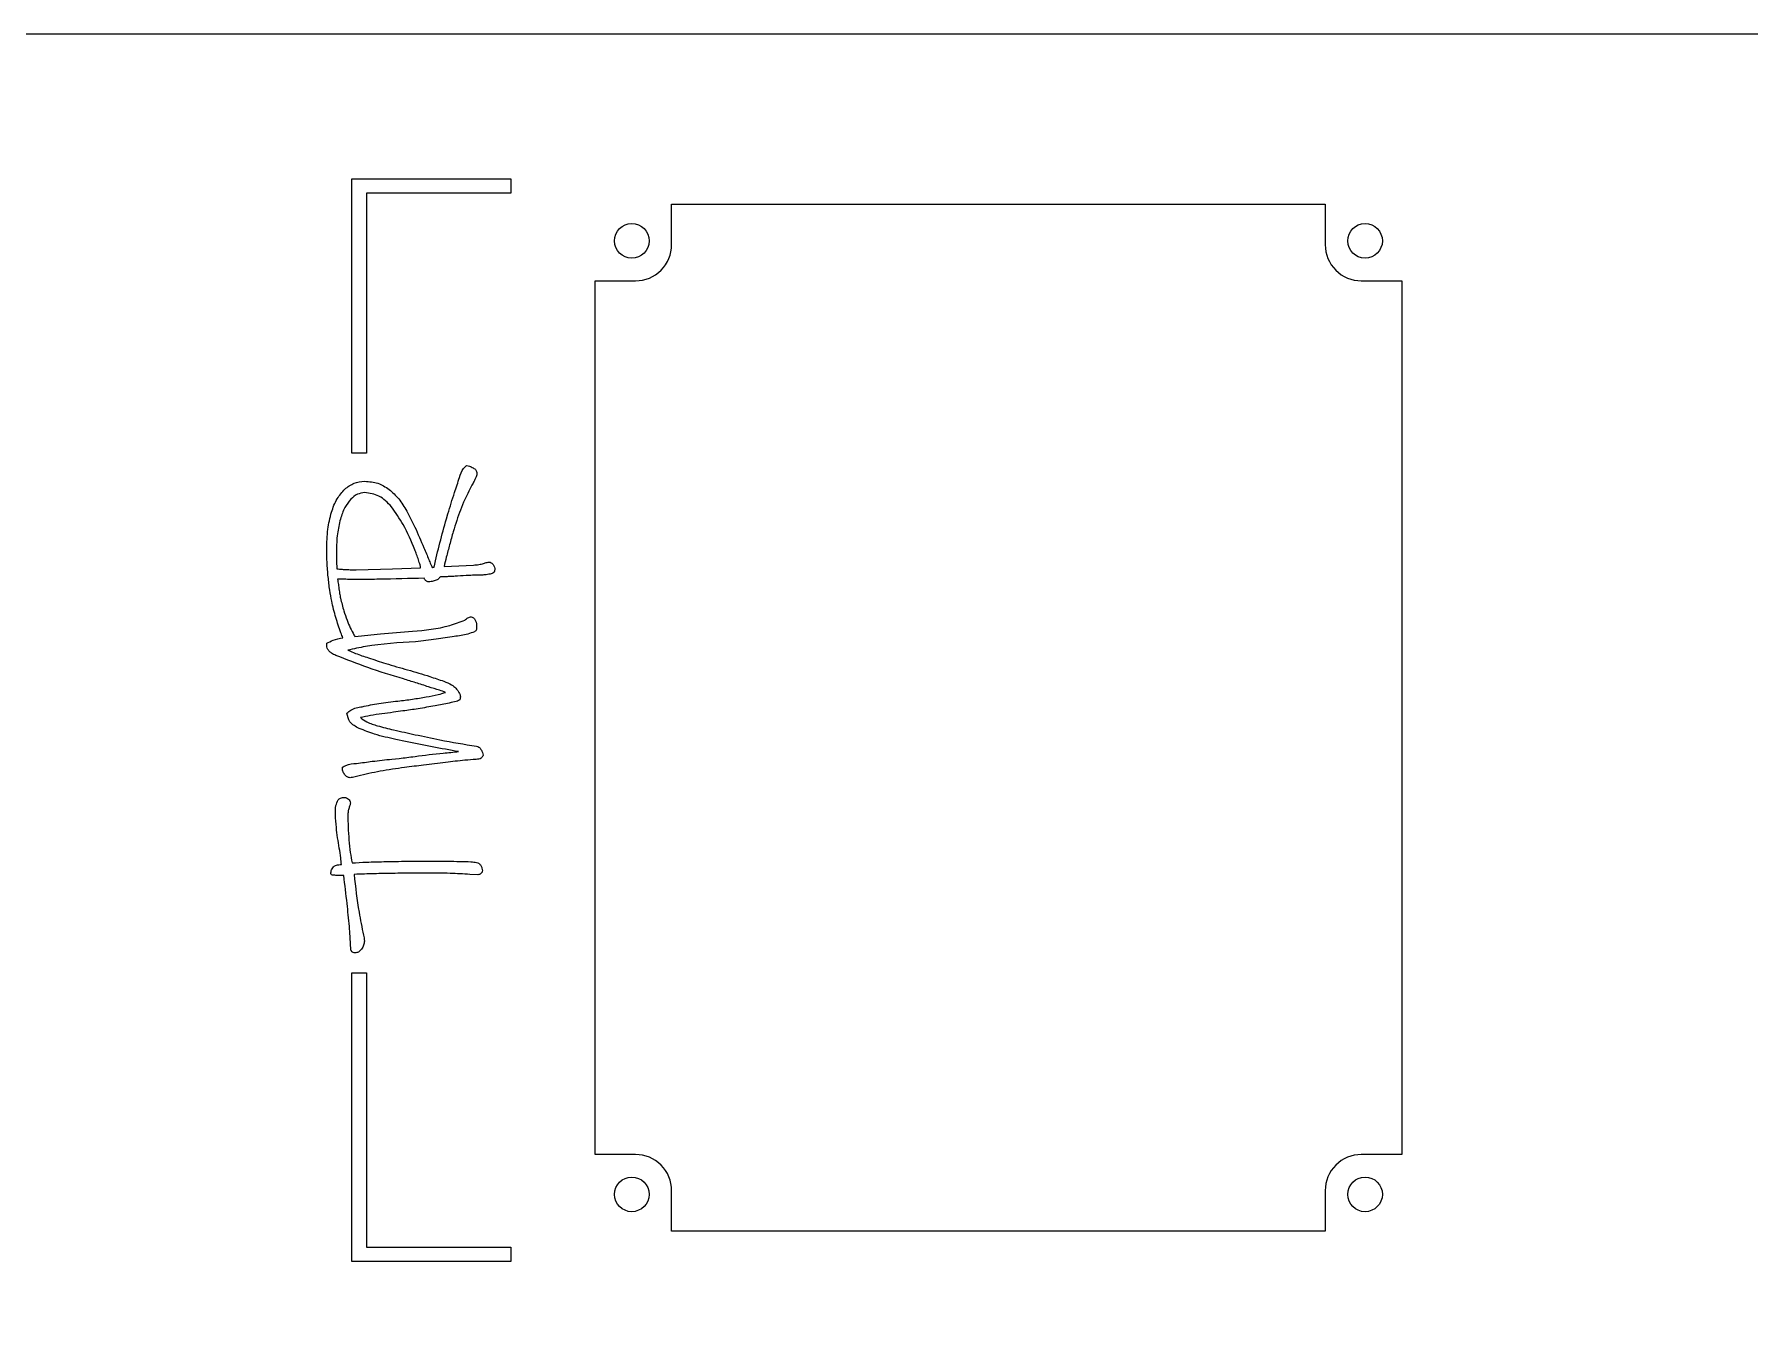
# Model space of a CAD drawing. Header units: millimetres. Extents: x -320 to 0, y 0 to 180.
# Drawn here: x -237 to -118.2, y 90 to 180 of the extents above; entities that cross this region are included whole.
import ezdxf

# ---------------------------------------------------------------- set-up
doc = ezdxf.new("R2010")
doc.units = ezdxf.units.MM
doc.layers.get('0').update_dxf_attribs({"linetype": 'CONTINUOUS'})

msp = doc.modelspace()

# ---------------------------------------------------------------- linework, layer by layer
for p, q in [((-208.45, 146.45), (-208.35, 146.78)), ((-214.71, 142.91), (-212.19, 142.97)), ((-212.19, 142.97), (-210.24, 143.04)), ((-208.62, 143.13), (-206.59, 143.24)), ((-211.47, 133.13), (-212.13, 133.04)), ((-211.28, 131.02), (-211.97, 131.16)), ((-212.24, 129.8), (-211.72, 129.84)), ((-206.28, 121.79), (-206.83, 121.81))]:
    msp.add_line(p, q)
for points in [[(-320, 20, 0.414214), (-300, 0), (-20, 0, 0.414214), (0, 20), (0, 160, 0.414214), (-20, 180), (-300, 180, 0.414214), (-320, 160)], [(-195.35, 162.93, 0.414214), (-192.85, 165.43), (-192.85, 168.23), (-147.57, 168.23), (-147.57, 165.43, 0.414214), (-145.07, 162.93), (-142.27, 162.93), (-142.27, 102.41), (-145.07, 102.41, 0.414214), (-147.57, 99.91), (-147.57, 97.11), (-192.85, 97.11), (-192.85, 99.91, 0.414214), (-195.35, 102.41), (-198.15, 102.41), (-198.15, 162.93)]]:
    msp.add_lwpolyline(points, format="xyb", close=True)
for points in [[(-204, 169), (-214, 169), (-214, 151), (-215, 151), (-215, 170), (-204, 170)], [(-215, 115), (-214, 115), (-214, 96), (-204, 96), (-204, 95), (-215, 95)]]:
    msp.add_lwpolyline(points, close=True)
for centre in [(-195.61, 165.69), (-144.81, 165.69), (-195.61, 99.65), (-144.81, 99.65)]:
    msp.add_circle(centre, 1.2)
for points, knots in [([(-207.54, 149.31), (-207.48, 149.53), (-207.39, 149.85), (-207.14, 150.06), (-207.06, 150.13)], [0, 0, 0, 0, 0.06681496, 0.09642495, 0.09642495, 0.09642495, 0.09642495]), ([(-207.06, 150.13), (-206.99, 150.12), (-206.83, 150.1), (-206.69, 150.01), (-206.61, 149.97)], [0, 0, 0, 0, 0.02120096, 0.04862951, 0.04862951, 0.04862951, 0.04862951]), ([(-206.61, 149.97), (-206.53, 149.92), (-206.4, 149.84), (-206.36, 149.7), (-206.34, 149.64)], [0, 0, 0, 0, 0.02572197, 0.04389742, 0.04389742, 0.04389742, 0.04389742]), ([(-215.49, 148.5), (-215.29, 148.66), (-214.88, 148.97), (-214.37, 149.02), (-214.12, 149.04)], [0, 0, 0, 0, 0.0758975, 0.1498713, 0.1498713, 0.1498713, 0.1498713]), ([(-214.12, 149.04), (-213.81, 149.02), (-213.19, 148.98), (-212.68, 148.64), (-212.43, 148.48)], [0, 0, 0, 0, 0.0930633, 0.1817186, 0.1817186, 0.1817186, 0.1817186]), ([(-208.35, 146.78), (-208.2, 147.28), (-207.95, 148.12), (-207.66, 148.96), (-207.54, 149.31)], [0, 0, 0, 0, 0.1559734, 0.2657953, 0.2657953, 0.2657953, 0.2657953]), ([(-206.61, 148.92), (-206.81, 148.54), (-207.25, 147.7), (-207.57, 146.81), (-207.74, 146.32)], [0, 0, 0, 0, 0.1279763, 0.2833928, 0.2833928, 0.2833928, 0.2833928]), ([(-206.4, 149.34), (-206.42, 149.28), (-206.49, 149.14), (-206.56, 149), (-206.61, 148.92)], [0, 0, 0, 0, 0.01943771, 0.04748523, 0.04748523, 0.04748523, 0.04748523]), ([(-206.34, 149.64), (-206.34, 149.59), (-206.35, 149.49), (-206.38, 149.39), (-206.4, 149.34)], [0, 0, 0, 0, 0.01539168, 0.03051026, 0.03051026, 0.03051026, 0.03051026]), ([(-216.42, 146.9), (-216.31, 147.22), (-216.1, 147.81), (-215.68, 148.28), (-215.49, 148.5)], [0, 0, 0, 0, 0.1012674, 0.1869069, 0.1869069, 0.1869069, 0.1869069]), ([(-215.08, 147.8), (-215.23, 147.61), (-215.55, 147.2), (-215.71, 146.7), (-215.8, 146.42)], [0, 0, 0, 0, 0.0697345, 0.1561236, 0.1561236, 0.1561236, 0.1561236]), ([(-214.12, 148.26), (-214.3, 148.23), (-214.66, 148.18), (-214.94, 147.93), (-215.08, 147.8)], [0, 0, 0, 0, 0.0512063, 0.1085182, 0.1085182, 0.1085182, 0.1085182]), ([(-212.26, 147.27), (-212.53, 147.56), (-213.04, 148.1), (-213.78, 148.21), (-214.12, 148.26)], [0, 0, 0, 0, 0.114074, 0.2163225, 0.2163225, 0.2163225, 0.2163225]), ([(-212.43, 148.48), (-212.19, 148.27), (-211.71, 147.83), (-211.37, 147.27), (-211.2, 146.97)], [0, 0, 0, 0, 0.0932526, 0.1948064, 0.1948064, 0.1948064, 0.1948064]), ([(-216.75, 144.32), (-216.74, 144.79), (-216.72, 145.66), (-216.52, 146.51), (-216.42, 146.9)], [0, 0, 0, 0, 0.1399843, 0.259904, 0.259904, 0.259904, 0.259904]), ([(-215.8, 146.42), (-215.88, 146.09), (-216.05, 145.36), (-216.07, 144.6), (-216.07, 144.2)], [0, 0, 0, 0, 0.1036863, 0.2247544, 0.2247544, 0.2247544, 0.2247544]), ([(-210.65, 144.29), (-210.89, 144.89), (-211.33, 145.94), (-211.98, 146.87), (-212.26, 147.27)], [0, 0, 0, 0, 0.1919722, 0.3396478, 0.3396478, 0.3396478, 0.3396478]), ([(-211.2, 146.97), (-211.01, 146.61), (-210.58, 145.78), (-210.22, 144.92), (-210.02, 144.43)], [0, 0, 0, 0, 0.123406, 0.280083, 0.280083, 0.280083, 0.280083]), ([(-209.31, 143.1), (-209.18, 143.66), (-208.92, 144.79), (-208.61, 145.89), (-208.45, 146.45)], [0, 0, 0, 0, 0.1734243, 0.3459411, 0.3459411, 0.3459411, 0.3459411]), ([(-207.74, 146.32), (-207.82, 146.06), (-208, 145.51), (-208.15, 144.95), (-208.24, 144.65)], [0, 0, 0, 0, 0.0809352, 0.1746426, 0.1746426, 0.1746426, 0.1746426]), ([(-216.65, 142.42), (-216.68, 142.75), (-216.73, 143.38), (-216.74, 144.02), (-216.75, 144.32)], [0, 0, 0, 0, 0.0989609, 0.1905845, 0.1905845, 0.1905845, 0.1905845]), ([(-216.07, 144.2), (-216.07, 143.93), (-216.08, 143.52), (-216.05, 143.12), (-216.04, 142.97)], [0, 0, 0, 0, 0.0794063, 0.1227097, 0.1227097, 0.1227097, 0.1227097]), ([(-210.39, 143.59), (-210.43, 143.72), (-210.51, 143.96), (-210.6, 144.19), (-210.65, 144.29)], [0, 0, 0, 0, 0.0405247, 0.07464936, 0.07464936, 0.07464936, 0.07464936]), ([(-210.02, 144.43), (-209.96, 144.3), (-209.84, 144.03), (-209.73, 143.76), (-209.67, 143.62)], [0, 0, 0, 0, 0.0445212, 0.08806327, 0.08806327, 0.08806327, 0.08806327]), ([(-208.24, 144.65), (-208.31, 144.36), (-208.45, 143.86), (-208.57, 143.35), (-208.62, 143.13)], [0, 0, 0, 0, 0.0891926, 0.1565493, 0.1565493, 0.1565493, 0.1565493]), ([(-216.04, 142.97), (-215.98, 142.97), (-215.81, 142.95), (-215.63, 142.94), (-215.52, 142.93)], [0, 0, 0, 0, 0.01855936, 0.05204121, 0.05204121, 0.05204121, 0.05204121]), ([(-215.52, 142.93), (-215.39, 142.93), (-215.11, 142.91), (-214.84, 142.91), (-214.71, 142.91)], [0, 0, 0, 0, 0.04091875, 0.0818035, 0.0818035, 0.0818035, 0.0818035]), ([(-210.24, 143.04), (-210.25, 143.11), (-210.29, 143.29), (-210.35, 143.48), (-210.39, 143.59)], [0, 0, 0, 0, 0.0215103, 0.05782405, 0.05782405, 0.05782405, 0.05782405]), ([(-209.67, 143.62), (-209.63, 143.51), (-209.56, 143.33), (-209.48, 143.15), (-209.45, 143.08)], [0, 0, 0, 0, 0.03616828, 0.05854371, 0.05854371, 0.05854371, 0.05854371]), ([(-209.45, 143.08), (-209.43, 143.08), (-209.38, 143.08), (-209.33, 143.09), (-209.31, 143.1)], [0, 0, 0, 0, 0.00826412, 0.01427721, 0.01427721, 0.01427721, 0.01427721]), ([(-206.59, 143.24), (-206.46, 143.25), (-206.22, 143.26), (-205.98, 143.32), (-205.88, 143.35)], [0, 0, 0, 0, 0.0392713, 0.07254935, 0.07254935, 0.07254935, 0.07254935]), ([(-205.88, 143.35), (-205.8, 143.38), (-205.68, 143.42), (-205.55, 143.44), (-205.51, 143.44)], [0, 0, 0, 0, 0.02481168, 0.03818958, 0.03818958, 0.03818958, 0.03818958]), ([(-205.51, 143.44), (-205.45, 143.44), (-205.33, 143.42), (-205.26, 143.32), (-205.22, 143.27)], [0, 0, 0, 0, 0.01649657, 0.03498093, 0.03498093, 0.03498093, 0.03498093]), ([(-205.1, 142.91), (-205.12, 142.84), (-205.16, 142.67), (-205.33, 142.63), (-205.43, 142.61)], [0, 0, 0, 0, 0.02095526, 0.04789786, 0.04789786, 0.04789786, 0.04789786]), ([(-205.22, 143.27), (-205.18, 143.21), (-205.12, 143.1), (-205.1, 142.97), (-205.1, 142.91)], [0, 0, 0, 0, 0.01977641, 0.03848496, 0.03848496, 0.03848496, 0.03848496]), ([(-216.4, 140.74), (-216.45, 140.99), (-216.56, 141.55), (-216.61, 142.11), (-216.65, 142.42)], [0, 0, 0, 0, 0.0762246, 0.1700561, 0.1700561, 0.1700561, 0.1700561]), ([(-215.43, 142.25), (-215.55, 142.25), (-215.74, 142.26), (-215.92, 142.26), (-215.99, 142.26)], [0, 0, 0, 0, 0.03539703, 0.05662714, 0.05662714, 0.05662714, 0.05662714]), ([(-215.99, 142.26), (-215.99, 142.2), (-215.96, 142.01), (-215.93, 141.82), (-215.92, 141.7)], [0, 0, 0, 0, 0.01906755, 0.05714767, 0.05714767, 0.05714767, 0.05714767]), ([(-215.92, 141.7), (-215.9, 141.56), (-215.86, 141.3), (-215.81, 141.05), (-215.79, 140.94)], [0, 0, 0, 0, 0.04291617, 0.07652864, 0.07652864, 0.07652864, 0.07652864]), ([(-214.5, 142.23), (-214.66, 142.23), (-214.97, 142.23), (-215.28, 142.24), (-215.43, 142.25)], [0, 0, 0, 0, 0.04835068, 0.09278454, 0.09278454, 0.09278454, 0.09278454]), ([(-210, 142.33), (-211.03, 142.3), (-212.53, 142.26), (-214.03, 142.24), (-214.5, 142.23)], [0, 0, 0, 0, 0.3090433, 0.4497863, 0.4497863, 0.4497863, 0.4497863]), ([(-209.86, 142.14), (-209.89, 142.16), (-209.94, 142.22), (-209.98, 142.29), (-210, 142.33)], [0, 0, 0, 0, 0.01031792, 0.02361896, 0.02361896, 0.02361896, 0.02361896]), ([(-209.69, 142.08), (-209.72, 142.08), (-209.79, 142.08), (-209.84, 142.12), (-209.86, 142.14)], [0, 0, 0, 0, 0.00995213, 0.01878554, 0.01878554, 0.01878554, 0.01878554]), ([(-209.45, 142.11), (-209.5, 142.1), (-209.58, 142.08), (-209.66, 142.08), (-209.69, 142.08)], [0, 0, 0, 0, 0.01395851, 0.02381693, 0.02381693, 0.02381693, 0.02381693]), ([(-209.16, 142.19), (-209.2, 142.17), (-209.3, 142.14), (-209.4, 142.12), (-209.45, 142.11)], [0, 0, 0, 0, 0.01517316, 0.03090636, 0.03090636, 0.03090636, 0.03090636]), ([(-208.98, 142.3), (-209.01, 142.28), (-209.06, 142.23), (-209.12, 142.2), (-209.16, 142.19)], [0, 0, 0, 0, 0.00989161, 0.02105994, 0.02105994, 0.02105994, 0.02105994]), ([(-208.87, 142.42), (-208.89, 142.4), (-208.93, 142.37), (-208.96, 142.33), (-208.98, 142.3)], [0, 0, 0, 0, 0.00736689, 0.01613232, 0.01613232, 0.01613232, 0.01613232]), ([(-208.33, 142.44), (-208.43, 142.43), (-208.61, 142.42), (-208.79, 142.42), (-208.87, 142.42)], [0, 0, 0, 0, 0.0289155, 0.05427234, 0.05427234, 0.05427234, 0.05427234]), ([(-207.69, 142.47), (-207.8, 142.46), (-208.01, 142.45), (-208.23, 142.44), (-208.33, 142.44)], [0, 0, 0, 0, 0.03246743, 0.06375697, 0.06375697, 0.06375697, 0.06375697]), ([(-206.42, 142.53), (-206.58, 142.53), (-207, 142.52), (-207.42, 142.49), (-207.69, 142.47)], [0, 0, 0, 0, 0.0468032, 0.1275228, 0.1275228, 0.1275228, 0.1275228]), ([(-205.71, 142.57), (-205.81, 142.56), (-206.05, 142.53), (-206.28, 142.53), (-206.42, 142.53)], [0, 0, 0, 0, 0.03041047, 0.07090992, 0.07090992, 0.07090992, 0.07090992]), ([(-205.43, 142.61), (-205.46, 142.61), (-205.55, 142.6), (-205.65, 142.58), (-205.71, 142.57)], [0, 0, 0, 0, 0.00870346, 0.02857737, 0.02857737, 0.02857737, 0.02857737]), ([(-215.76, 138.55), (-215.89, 138.9), (-216.14, 139.62), (-216.32, 140.36), (-216.4, 140.74)], [0, 0, 0, 0, 0.1108813, 0.2280499, 0.2280499, 0.2280499, 0.2280499]), ([(-215.79, 140.94), (-215.72, 140.65), (-215.6, 140.13), (-215.42, 139.63), (-215.34, 139.41)], [0, 0, 0, 0, 0.0915742, 0.1598172, 0.1598172, 0.1598172, 0.1598172]), ([(-215.34, 139.41), (-215.27, 139.24), (-215.12, 138.89), (-214.95, 138.56), (-214.86, 138.4)], [0, 0, 0, 0, 0.0564159, 0.1122314, 0.1122314, 0.1122314, 0.1122314]), ([(-210.81, 138.65), (-209.93, 138.73), (-208.69, 138.85), (-207.52, 139.29), (-207.17, 139.42)], [0, 0, 0, 0, 0.2606325, 0.3725125, 0.3725125, 0.3725125, 0.3725125]), ([(-207.17, 139.42), (-207.11, 139.49), (-206.99, 139.61), (-206.81, 139.64), (-206.73, 139.65)], [0, 0, 0, 0, 0.02763064, 0.05117937, 0.05117937, 0.05117937, 0.05117937]), ([(-206.73, 139.65), (-206.69, 139.64), (-206.59, 139.61), (-206.53, 139.53), (-206.49, 139.47)], [0, 0, 0, 0, 0.01244591, 0.03107687, 0.03107687, 0.03107687, 0.03107687]), ([(-206.49, 139.47), (-206.45, 139.41), (-206.37, 139.29), (-206.36, 139.14), (-206.36, 139.07)], [0, 0, 0, 0, 0.02153891, 0.04283263, 0.04283263, 0.04283263, 0.04283263]), ([(-206.36, 139.07), (-206.36, 139.02), (-206.36, 138.92), (-206.37, 138.82), (-206.38, 138.77)], [0, 0, 0, 0, 0.01691273, 0.03000443, 0.03000443, 0.03000443, 0.03000443]), ([(-216.75, 137.82), (-216.6, 137.89), (-216.25, 138.08), (-215.86, 138.16), (-215.63, 138.19)], [0, 0, 0, 0, 0.0495845, 0.1191592, 0.1191592, 0.1191592, 0.1191592]), ([(-210.59, 137.93), (-211.75, 137.86), (-213.33, 137.77), (-214.88, 137.43), (-215.29, 137.34)], [0, 0, 0, 0, 0.3494781, 0.4742096, 0.4742096, 0.4742096, 0.4742096]), ([(-214.79, 138.28), (-214.2, 138.35), (-212.88, 138.5), (-211.55, 138.6), (-210.81, 138.65)], [0.0170034, 0.0170034, 0.0170034, 0.0170034, 0.1946008, 0.4170034, 0.4170034, 0.4170034, 0.4170034]), ([(-207.91, 138.29), (-208.33, 138.22), (-209.22, 138.09), (-210.11, 137.98), (-210.59, 137.93)], [0, 0, 0, 0, 0.1263579, 0.2697488, 0.2697488, 0.2697488, 0.2697488]), ([(-206.51, 138.62), (-206.67, 138.56), (-207.12, 138.4), (-207.6, 138.33), (-207.91, 138.29)], [0, 0, 0, 0, 0.0492247, 0.1440494, 0.1440494, 0.1440494, 0.1440494]), ([(-206.38, 138.77), (-206.39, 138.74), (-206.42, 138.67), (-206.48, 138.64), (-206.51, 138.62)], [0, 0, 0, 0, 0.01046108, 0.02131376, 0.02131376, 0.02131376, 0.02131376]), ([(-216.6, 137.29), (-216.64, 137.36), (-216.75, 137.51), (-216.75, 137.7), (-216.75, 137.82)], [0, 0, 0, 0, 0.02348152, 0.05573473, 0.05573473, 0.05573473, 0.05573473]), ([(-216.12, 136.98), (-216.22, 137.03), (-216.39, 137.11), (-216.54, 137.24), (-216.6, 137.29)], [0, 0, 0, 0, 0.03245371, 0.05710355, 0.05710355, 0.05710355, 0.05710355]), ([(-211.42, 135.35), (-212.25, 135.6), (-213.84, 136.08), (-215.39, 136.69), (-216.12, 136.98)], [0, 0, 0, 0, 0.2611829, 0.497936, 0.497936, 0.497936, 0.497936]), ([(-215.29, 137.34), (-215.11, 137.27), (-214.64, 137.07), (-214.16, 136.91), (-213.86, 136.81)], [0, 0, 0, 0, 0.0587236, 0.1520358, 0.1520358, 0.1520358, 0.1520358]), ([(-213.86, 136.81), (-213.46, 136.68), (-212.56, 136.38), (-211.65, 136.12), (-211.14, 135.98)], [0, 0, 0, 0, 0.1266085, 0.285272, 0.285272, 0.285272, 0.285272]), ([(-211.14, 135.98), (-210.63, 135.83), (-209.79, 135.59), (-208.96, 135.3), (-208.64, 135.19)], [0, 0, 0, 0, 0.1593743, 0.2613684, 0.2613684, 0.2613684, 0.2613684]), ([(-209.69, 134.8), (-209.99, 134.9), (-210.56, 135.08), (-211.14, 135.26), (-211.42, 135.35)], [0, 0, 0, 0, 0.0931764, 0.1812637, 0.1812637, 0.1812637, 0.1812637]), ([(-209.85, 134.1), (-209.57, 134.15), (-209.12, 134.23), (-208.68, 134.37), (-208.51, 134.42)], [0, 0, 0, 0, 0.0830259, 0.1373978, 0.1373978, 0.1373978, 0.1373978]), ([(-208.51, 134.42), (-208.65, 134.47), (-209.04, 134.6), (-209.44, 134.72), (-209.69, 134.8)], [0, 0, 0, 0, 0.0451843, 0.124059, 0.124059, 0.124059, 0.124059]), ([(-208.64, 135.19), (-208.45, 135.12), (-208.15, 135), (-207.9, 134.8), (-207.8, 134.72)], [0, 0, 0, 0, 0.06068776, 0.0970096, 0.0970096, 0.0970096, 0.0970096]), ([(-207.8, 134.72), (-207.77, 134.67), (-207.69, 134.58), (-207.62, 134.47), (-207.59, 134.41)], [0, 0, 0, 0, 0.01765153, 0.037339, 0.037339, 0.037339, 0.037339]), ([(-207.59, 134.41), (-207.56, 134.36), (-207.51, 134.26), (-207.49, 134.15), (-207.49, 134.1)], [0, 0, 0, 0, 0.01838055, 0.03256693, 0.03256693, 0.03256693, 0.03256693]), ([(-215.35, 132.97), (-215.26, 133.05), (-214.97, 133.32), (-214.57, 133.38), (-214.29, 133.43)], [0, 0, 0, 0, 0.0342258, 0.117358, 0.117358, 0.117358, 0.117358]), ([(-214.29, 133.43), (-213.91, 133.51), (-213.09, 133.68), (-212.26, 133.77), (-211.81, 133.82)], [0, 0, 0, 0, 0.1171392, 0.2508767, 0.2508767, 0.2508767, 0.2508767]), ([(-211.81, 133.82), (-211.48, 133.86), (-210.82, 133.94), (-210.17, 134.05), (-209.85, 134.1)], [0, 0, 0, 0, 0.100242, 0.1985981, 0.1985981, 0.1985981, 0.1985981]), ([(-209.24, 133.49), (-209.63, 133.42), (-210.37, 133.28), (-211.12, 133.18), (-211.47, 133.13)], [0, 0, 0, 0, 0.1191701, 0.2254311, 0.2254311, 0.2254311, 0.2254311]), ([(-207.77, 133.79), (-207.93, 133.75), (-208.42, 133.65), (-208.91, 133.55), (-209.24, 133.49)], [0, 0, 0, 0, 0.0496922, 0.1500253, 0.1500253, 0.1500253, 0.1500253]), ([(-207.53, 133.9), (-207.55, 133.88), (-207.63, 133.83), (-207.72, 133.81), (-207.77, 133.79)], [0, 0, 0, 0, 0.00954178, 0.0268875, 0.0268875, 0.0268875, 0.0268875]), ([(-207.49, 134.1), (-207.49, 134.06), (-207.49, 133.99), (-207.52, 133.92), (-207.53, 133.9)], [0, 0, 0, 0, 0.01300881, 0.02103829, 0.02103829, 0.02103829, 0.02103829]), ([(-214.49, 131.92), (-214.74, 132.05), (-215.19, 132.28), (-215.3, 132.76), (-215.35, 132.97)], [0, 0, 0, 0, 0.0794893, 0.1418535, 0.1418535, 0.1418535, 0.1418535]), ([(-212.13, 133.04), (-212.66, 132.97), (-213.42, 132.88), (-214.18, 132.72), (-214.41, 132.67)], [0, 0, 0, 0, 0.160767, 0.2309186, 0.2309186, 0.2309186, 0.2309186]), ([(-214.41, 132.67), (-214.27, 132.57), (-213.91, 132.3), (-213.48, 132.18), (-213.22, 132.11)], [0, 0, 0, 0, 0.0519496, 0.1324654, 0.1324654, 0.1324654, 0.1324654]), ([(-213.22, 132.11), (-212.85, 132.01), (-211.99, 131.78), (-211.12, 131.6), (-210.62, 131.49)], [0, 0, 0, 0, 0.1146932, 0.2673938, 0.2673938, 0.2673938, 0.2673938]), ([(-211.97, 131.16), (-212.46, 131.27), (-213.32, 131.45), (-214.14, 131.78), (-214.49, 131.92)], [0, 0, 0, 0, 0.1508226, 0.2638159, 0.2638159, 0.2638159, 0.2638159]), ([(-207.61, 130.32), (-208.22, 130.42), (-209.45, 130.64), (-210.67, 130.9), (-211.28, 131.02)], [0, 0, 0, 0, 0.1858117, 0.3731406, 0.3731406, 0.3731406, 0.3731406]), ([(-210.62, 131.49), (-210.05, 131.37), (-208.64, 131.06), (-207.22, 130.83), (-206.37, 130.69)], [0, 0, 0, 0, 0.1752391, 0.4321164, 0.4321164, 0.4321164, 0.4321164]), ([(-214.69, 129.5), (-214.32, 129.55), (-213.51, 129.66), (-212.69, 129.75), (-212.24, 129.8)], [0, 0, 0, 0, 0.1110196, 0.247106, 0.247106, 0.247106, 0.247106]), ([(-211.72, 129.84), (-211.54, 129.87), (-211.18, 129.91), (-210.82, 129.96), (-210.63, 129.98)], [0, 0, 0, 0, 0.0534851, 0.1094106, 0.1094106, 0.1094106, 0.1094106]), ([(-208.51, 129.57), (-209.02, 129.51), (-209.97, 129.39), (-210.91, 129.27), (-211.36, 129.21)], [0, 0, 0, 0, 0.1532643, 0.286782, 0.286782, 0.286782, 0.286782]), ([(-210.63, 129.98), (-209.98, 130.07), (-208.98, 130.2), (-207.97, 130.28), (-207.61, 130.32)], [0, 0, 0, 0, 0.1971238, 0.3037098, 0.3037098, 0.3037098, 0.3037098]), ([(-206.4, 129.78), (-206.66, 129.76), (-207.36, 129.71), (-208.07, 129.62), (-208.51, 129.57)], [0, 0, 0, 0, 0.0772845, 0.2117864, 0.2117864, 0.2117864, 0.2117864]), ([(-205.92, 130.06), (-205.95, 129.99), (-206.04, 129.79), (-206.26, 129.79), (-206.4, 129.78)], [0, 0, 0, 0, 0.02312502, 0.06069058, 0.06069058, 0.06069058, 0.06069058]), ([(-206.37, 130.69), (-206.31, 130.68), (-206.18, 130.64), (-206.1, 130.52), (-206.06, 130.46)], [0, 0, 0, 0, 0.01781053, 0.04036739, 0.04036739, 0.04036739, 0.04036739]), ([(-206.06, 130.46), (-206.02, 130.39), (-205.94, 130.27), (-205.92, 130.13), (-205.92, 130.06)], [0, 0, 0, 0, 0.02338096, 0.04219144, 0.04219144, 0.04219144, 0.04219144]), ([(-215.66, 129.23), (-215.58, 129.28), (-215.29, 129.45), (-214.94, 129.48), (-214.69, 129.5)], [0, 0, 0, 0, 0.0276082, 0.1020046, 0.1020046, 0.1020046, 0.1020046]), ([(-215.52, 128.73), (-215.56, 128.81), (-215.65, 128.97), (-215.66, 129.14), (-215.66, 129.23)], [0, 0, 0, 0, 0.026288, 0.05230422, 0.05230422, 0.05230422, 0.05230422]), ([(-215.13, 128.51), (-215.21, 128.52), (-215.36, 128.54), (-215.46, 128.67), (-215.52, 128.73)], [0, 0, 0, 0, 0.02216819, 0.04634997, 0.04634997, 0.04634997, 0.04634997]), ([(-214.6, 128.62), (-214.72, 128.59), (-214.89, 128.54), (-215.07, 128.52), (-215.13, 128.51)], [0, 0, 0, 0, 0.03786052, 0.05459767, 0.05459767, 0.05459767, 0.05459767]), ([(-211.36, 129.21), (-211.92, 129.14), (-213.01, 128.99), (-214.08, 128.74), (-214.6, 128.62)], [0, 0, 0, 0, 0.1702276, 0.3295164, 0.3295164, 0.3295164, 0.3295164]), ([(-216.15, 125.96), (-216.15, 126.17), (-216.16, 126.52), (-216.02, 126.84), (-215.96, 126.97)], [0, 0, 0, 0, 0.0630697, 0.1033717, 0.1033717, 0.1033717, 0.1033717]), ([(-215.96, 126.97), (-215.91, 127.02), (-215.78, 127.13), (-215.61, 127.14), (-215.51, 127.14)], [0, 0, 0, 0, 0.02193518, 0.05017693, 0.05017693, 0.05017693, 0.05017693]), ([(-215.51, 127.14), (-215.46, 127.13), (-215.37, 127.12), (-215.29, 127.06), (-215.25, 127.03)], [0, 0, 0, 0, 0.01306815, 0.02860981, 0.02860981, 0.02860981, 0.02860981]), ([(-215.2, 126.42), (-215.23, 126.34), (-215.27, 126.17), (-215.28, 126), (-215.29, 125.91)], [0, 0, 0, 0, 0.02731422, 0.05197671, 0.05197671, 0.05197671, 0.05197671]), ([(-215.25, 127.03), (-215.21, 126.99), (-215.13, 126.91), (-215.12, 126.8), (-215.11, 126.75)], [0, 0, 0, 0, 0.01608396, 0.03215827, 0.03215827, 0.03215827, 0.03215827]), ([(-215.11, 126.75), (-215.12, 126.71), (-215.14, 126.6), (-215.18, 126.5), (-215.2, 126.42)], [0, 0, 0, 0, 0.01063862, 0.03339845, 0.03339845, 0.03339845, 0.03339845]), ([(-215.88, 123.63), (-215.96, 124.11), (-216.08, 124.88), (-216.13, 125.66), (-216.15, 125.96)], [0, 0, 0, 0, 0.1444793, 0.2343507, 0.2343507, 0.2343507, 0.2343507]), ([(-215.29, 125.91), (-215.28, 125.64), (-215.27, 125.07), (-215.23, 124.5), (-215.21, 124.2)], [0, 0, 0, 0, 0.0806057, 0.1715989, 0.1715989, 0.1715989, 0.1715989]), ([(-215.73, 122.5), (-215.74, 122.65), (-215.78, 123.03), (-215.84, 123.41), (-215.88, 123.63)], [0, 0, 0, 0, 0.0458408, 0.1143409, 0.1143409, 0.1143409, 0.1143409]), ([(-215.21, 124.2), (-215.18, 123.91), (-215.14, 123.37), (-215.03, 122.85), (-214.99, 122.61)], [0, 0, 0, 0, 0.0881634, 0.1604146, 0.1604146, 0.1604146, 0.1604146]), ([(-216.23, 122.39), (-216.2, 122.41), (-216.13, 122.45), (-216.04, 122.46), (-215.99, 122.47)], [0, 0, 0, 0, 0.00949317, 0.02580139, 0.02580139, 0.02580139, 0.02580139]), ([(-215.99, 122.47), (-215.93, 122.48), (-215.85, 122.49), (-215.76, 122.5), (-215.73, 122.5)], [0, 0, 0, 0, 0.01648257, 0.0261451, 0.0261451, 0.0261451, 0.0261451]), ([(-214.99, 122.61), (-214.66, 122.63), (-213.87, 122.67), (-213.08, 122.69), (-212.61, 122.7)], [0, 0, 0, 0, 0.0973927, 0.238373, 0.238373, 0.238373, 0.238373]), ([(-212.61, 122.7), (-212.05, 122.71), (-210.91, 122.73), (-209.77, 122.74), (-209.19, 122.74)], [0, 0, 0, 0, 0.1668892, 0.3420099, 0.3420099, 0.3420099, 0.3420099]), ([(-209.19, 122.74), (-208.92, 122.74), (-208.36, 122.73), (-207.8, 122.72), (-207.5, 122.71)], [0, 0, 0, 0, 0.0797978, 0.1682589, 0.1682589, 0.1682589, 0.1682589]), ([(-207.5, 122.71), (-207.25, 122.71), (-206.87, 122.7), (-206.49, 122.66), (-206.36, 122.64)], [0, 0, 0, 0, 0.0751365, 0.1150518, 0.1150518, 0.1150518, 0.1150518]), ([(-206.36, 122.64), (-206.3, 122.62), (-206.18, 122.59), (-206.11, 122.48), (-206.07, 122.43)], [0, 0, 0, 0, 0.01716228, 0.03624287, 0.03624287, 0.03624287, 0.03624287]), ([(-206.07, 122.43), (-206.04, 122.37), (-205.98, 122.25), (-205.97, 122.12), (-205.96, 122.06)], [0, 0, 0, 0, 0.02005575, 0.03892881, 0.03892881, 0.03892881, 0.03892881]), ([(-216.47, 121.86), (-216.46, 121.95), (-216.43, 122.16), (-216.3, 122.31), (-216.23, 122.39)], [0, 0, 0, 0, 0.02890956, 0.05966298, 0.05966298, 0.05966298, 0.05966298]), ([(-216.26, 121.75), (-216.32, 121.76), (-216.41, 121.76), (-216.45, 121.83), (-216.47, 121.86)], [0, 0, 0, 0, 0.01577843, 0.02403546, 0.02403546, 0.02403546, 0.02403546]), ([(-215.57, 121.73), (-215.71, 121.73), (-215.94, 121.73), (-216.17, 121.75), (-216.26, 121.75)], [0, 0, 0, 0, 0.04167092, 0.06924343, 0.06924343, 0.06924343, 0.06924343]), ([(-215.18, 118.21), (-215.23, 118.74), (-215.34, 119.91), (-215.49, 121.08), (-215.57, 121.73)], [0, 0, 0, 0, 0.1588386, 0.354401, 0.354401, 0.354401, 0.354401]), ([(-212.79, 121.87), (-213.24, 121.86), (-213.93, 121.85), (-214.61, 121.82), (-214.85, 121.81)], [0, 0, 0, 0, 0.1342742, 0.2052951, 0.2052951, 0.2052951, 0.2052951]), ([(-214.85, 121.81), (-214.75, 120.93), (-214.6, 119.52), (-214.31, 118.14), (-214.2, 117.61)], [0, 0, 0, 0, 0.2643059, 0.4249614, 0.4249614, 0.4249614, 0.4249614]), ([(-209.85, 121.9), (-210.31, 121.9), (-211.29, 121.9), (-212.27, 121.88), (-212.79, 121.87)], [0, 0, 0, 0, 0.1381706, 0.2948314, 0.2948314, 0.2948314, 0.2948314]), ([(-206.83, 121.81), (-207.28, 121.84), (-208.29, 121.9), (-209.3, 121.9), (-209.85, 121.9)], [0, 0, 0, 0, 0.1369753, 0.3020865, 0.3020865, 0.3020865, 0.3020865]), ([(-206.06, 121.87), (-206.09, 121.85), (-206.16, 121.8), (-206.24, 121.8), (-206.28, 121.79)], [0, 0, 0, 0, 0.01179903, 0.02375412, 0.02375412, 0.02375412, 0.02375412]), ([(-205.96, 122.06), (-205.97, 122.02), (-205.98, 121.95), (-206.03, 121.9), (-206.06, 121.87)], [0, 0, 0, 0, 0.01048876, 0.02166222, 0.02166222, 0.02166222, 0.02166222]), ([(-215.08, 116.7), (-215.1, 116.97), (-215.12, 117.48), (-215.16, 117.98), (-215.18, 118.21)], [0, 0, 0, 0, 0.0826818, 0.1512405, 0.1512405, 0.1512405, 0.1512405]), ([(-215.01, 116.46), (-215.03, 116.5), (-215.08, 116.57), (-215.08, 116.65), (-215.08, 116.7)], [0, 0, 0, 0, 0.0118659, 0.02495765, 0.02495765, 0.02495765, 0.02495765]), ([(-214.34, 116.64), (-214.41, 116.56), (-214.53, 116.42), (-214.7, 116.38), (-214.78, 116.37)], [0, 0, 0, 0, 0.02919673, 0.05295459, 0.05295459, 0.05295459, 0.05295459]), ([(-214.14, 117.19), (-214.15, 117.09), (-214.17, 116.89), (-214.28, 116.72), (-214.34, 116.64)], [0, 0, 0, 0, 0.02837277, 0.05952807, 0.05952807, 0.05952807, 0.05952807]), ([(-214.2, 117.61), (-214.18, 117.54), (-214.15, 117.41), (-214.14, 117.26), (-214.14, 117.19)], [0, 0, 0, 0, 0.02059464, 0.04305539, 0.04305539, 0.04305539, 0.04305539]), ([(-214.78, 116.37), (-214.83, 116.37), (-214.92, 116.38), (-214.98, 116.44), (-215.01, 116.46)], [0, 0, 0, 0, 0.01376493, 0.02540073, 0.02540073, 0.02540073, 0.02540073])]:
    msp.add_open_spline(points, degree=3, knots=knots)
for points in [[(-215.63, 138.19), (-215.68, 138.31), (-215.72, 138.43), (-215.76, 138.55)], [(-214.86, 138.4), (-214.84, 138.36), (-214.81, 138.32), (-214.79, 138.28)]]:
    msp.add_open_spline(points, degree=3)

doc.saveas('drawing.dxf')
